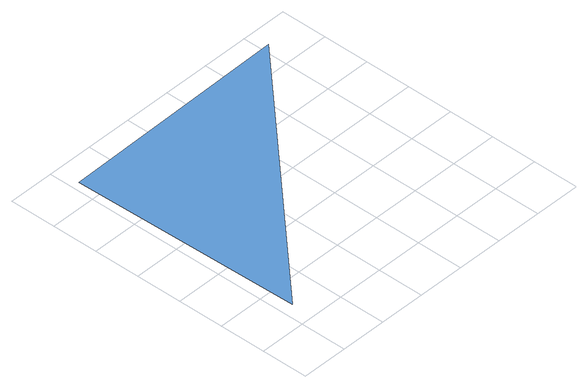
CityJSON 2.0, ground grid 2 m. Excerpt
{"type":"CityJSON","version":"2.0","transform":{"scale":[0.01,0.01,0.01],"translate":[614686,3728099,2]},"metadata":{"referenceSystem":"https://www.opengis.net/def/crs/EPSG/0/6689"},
"CityObjects":{
"waterbody1":{"type":"WaterBody","attributes":{"name":"福岡県津波浸水想定図","class":"1140","function":"2","WaterBodyTsunamiRiskAttribute.description":"1","WaterBodyTsunamiRiskAttribute.rank":"4"},"geometry":[{"type":"MultiSurface","lod":"1","boundaries":[[[0,1,2]]]}]}
},
"vertices":[
[1037,1117,0],[36,1098,0],[56,99,0]
]}
